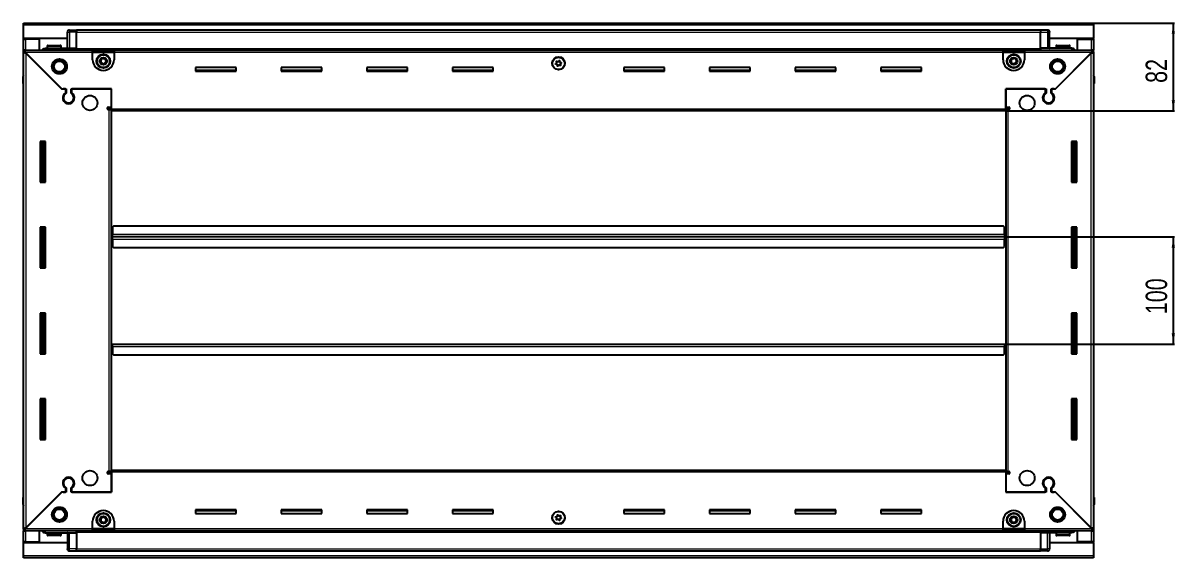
# Model space of a CAD drawing. Header units: millimetres. Extents: x 1415 to 5361, y -665 to 1603.
# Drawn here: x 4286 to 5361, y 927 to 1426 of the extents above; entities that cross this region are included whole.
import ezdxf

# ---------------------------------------------------------------- set-up
doc = ezdxf.new("R2010")
doc.units = ezdxf.units.MM
doc.layers.add('FORMAT', color=7, linetype='Continuous')
doc.styles.add('SLDTEXTSTYLE0', font='TXT', dxfattribs={"width": 0.75})
doc.dimstyles.new('SLDDIMSTYLE0', dxfattribs={"dimtxt": 20, "dimasz": 10, "dimexe": 0, "dimexo": 0.0625, "dimgap": 5, "dimtad": 2, "dimdec": 1, "dimrnd": 1e-09, "dimzin": 12, "dimdsep": 46, "dimtxsty": 'SLDTEXTSTYLE0', "dimsah": 1, "dimcen": 0.09, "dimadec": 0, "dimazin": 3, "dimtfac": 1, "dimtofl": 0, "dimtmove": 0, "dimatfit": 3, "dimfxl": 0, "dimfrac": 2, "dimtolj": 1, "dimtzin": 12, "dimarcsym": 0})

# ---------------------------------------------------------------- blocks, each defined once
blk = doc.blocks.new('_D_6')
at = {"layer": 'FORMAT'}
for p, q in [((5285.2, 1425.8), (5360.7, 1425.8)), ((5359.7, 1425.8), (5359.7, 1343.8)), ((5203.2, 1343.8), (5360.7, 1343.8))]:
    blk.add_line(p, q, dxfattribs=at)
for points in [[(5359.7, 1425.8), (5358.2, 1415.8), (5361.2, 1415.8)], [(5359.7, 1343.8), (5361.2, 1353.8), (5358.2, 1353.8)]]:
    blk.add_solid(points, dxfattribs=at)
at = {"layer": 'FORMAT', "insert": (5333.9, 1370), "char_height": 20, "attachment_point": 1, "rotation": 90, "style": 'SLDTEXTSTYLE0'}
blk.add_mtext('82', dxfattribs=at)
blk = doc.blocks.new('_D_7')
at = {"layer": 'FORMAT'}
for p, q in [((5202.2, 1226.3), (5360.7, 1226.3)), ((5359.7, 1226.3), (5359.7, 1126.3)), ((5202.2, 1126.3), (5360.7, 1126.3))]:
    blk.add_line(p, q, dxfattribs=at)
for points in [[(5359.7, 1226.3), (5358.2, 1216.3), (5361.2, 1216.3)], [(5359.7, 1126.3), (5361.2, 1136.3), (5358.2, 1136.3)]]:
    blk.add_solid(points, dxfattribs=at)
at = {"layer": 'FORMAT', "insert": (5333.9, 1154.2), "char_height": 20, "attachment_point": 1, "rotation": 90, "style": 'SLDTEXTSTYLE0'}
blk.add_mtext('100', dxfattribs=at)

msp = doc.modelspace()

# ---------------------------------------------------------------- linework, layer by layer
at = {"color": 7, "linetype": 'Continuous', "lineweight": 25}
for p, q in [((4286.2, 1423.72), (4286.2, 1425.82)), ((4286.2, 1425.82), (5285.2, 1425.82)), ((4286.2, 1411.32), (4286.2, 1423.72)), ((5285.2, 1425.82), (5285.2, 1423.72)), ((5285.2, 1423.72), (5285.2, 1411.32)), ((4327.2, 1411.32), (4286.2, 1411.32)), ((4286.2, 1410.82), (4286.2, 1411.32)), ((4286.2, 1410.82), (4288.3, 1410.82)), ((4286.2, 1400.57), (4286.2, 1410.82)), ((4287.7, 1410.82), (4287.7, 1411.32)), ((4301.2, 1410.82), (4288.3, 1410.82)), ((4301.2, 1400.57), (4301.2, 1410.82)), ((4327.2, 1402.32), (4327.2, 1417.32)), ((4327.88, 1418.82), (4327.87, 1418.82)), ((4329.2, 1419.32), (4335.7, 1419.32)), ((4329.2, 1419.32), (4335.7, 1419.32)), ((4335.7, 1419.32), (4335.7, 1419.32)), ((4335.7, 1419.32), (4335.7, 1419.32)), ((4335.7, 1419.32), (4335.7, 1417.32)), ((5235.7, 1419.17), (4335.7, 1419.17)), ((4335.7, 1402.32), (4335.7, 1417.32)), ((5235.7, 1419.32), (5235.7, 1419.32)), ((5242.2, 1419.32), (5235.7, 1419.32)), ((5242.2, 1419.32), (5235.7, 1419.32)), ((5235.7, 1419.32), (5235.7, 1417.32)), ((5235.7, 1402.32), (5235.7, 1417.32)), ((5244.2, 1417.32), (5244.2, 1417.32)), ((5244.2, 1402.32), (5244.2, 1417.32)), ((5285.2, 1411.32), (5244.2, 1411.32)), ((5270.2, 1410.82), (5283.1, 1410.82)), ((5270.2, 1400.57), (5270.2, 1410.82)), ((5283.1, 1410.82), (5285.2, 1410.82)), ((5283.7, 1410.82), (5283.7, 1411.32)), ((5285.2, 1410.82), (5285.2, 1411.32)), ((5285.2, 1410.82), (5285.2, 1400.57)), ((4286.2, 1399.07), (4286.2, 1400.57)), ((4286.2, 1400.57), (4287.2, 1400.57)), ((4286.2, 1398.57), (4286.2, 1399.07)), ((4286.2, 1399.07), (4287.2, 1399.07)), ((4286.2, 954.07), (4286.2, 1398.57)), ((4287.7, 1398.57), (4286.2, 1398.57)), ((4287.2, 1399.07), (4287.2, 1400.57)), ((4287.2, 1400.57), (4350.7, 1400.57)), ((4287.8, 1398.47), (4321.7, 1364.57)), ((4306.7, 1402.32), (4335.7, 1402.32)), ((4308.2, 1404.22), (4308.2, 1402.32)), ((4309, 1405.02), (4320.4, 1405.02)), ((4321.2, 1402.32), (4321.2, 1404.22)), ((4335.62, 1400.57), (4335.7, 1402.29)), ((4335.7, 1402.32), (4335.7, 1401.82)), ((4335.7, 1401.17), (5235.7, 1401.17)), ((4350.7, 1398.47), (4350.7, 1400.57)), ((4350.7, 1400.57), (4370.7, 1400.57)), ((4350.7, 1399.07), (4370.7, 1399.07)), ((4350.7, 1391.57), (4350.7, 1398.47)), ((4370.7, 1400.57), (5200.7, 1400.57)), ((4370.7, 1400.57), (4370.7, 1398.47)), ((4370.7, 1398.47), (4370.7, 1391.57)), ((5200.7, 1398.47), (5200.7, 1400.57)), ((5200.7, 1400.57), (5220.7, 1400.57)), ((5200.7, 1399.07), (5220.7, 1399.07)), ((5200.7, 1391.57), (5200.7, 1398.47)), ((5220.7, 1400.57), (5220.7, 1398.47)), ((5220.7, 1400.57), (5284.2, 1400.57)), ((5220.7, 1398.47), (5220.7, 1391.57)), ((5264.7, 1402.32), (5235.7, 1402.32)), ((5235.7, 1402.32), (5235.7, 1401.82)), ((5235.7, 1402.29), (5235.77, 1400.57)), ((5249.7, 1364.57), (5283.6, 1398.47)), ((5250.2, 1404.22), (5250.2, 1402.32)), ((5251, 1405.02), (5262.4, 1405.02)), ((5263.2, 1402.32), (5263.2, 1404.22)), ((5283.7, 1398.57), (5285.2, 1398.57)), ((5284.2, 1399.07), (5284.2, 1400.57)), ((5284.2, 1400.57), (5285.2, 1400.57)), ((5284.2, 1399.07), (5285.2, 1399.07)), ((5285.2, 1399.07), (5285.2, 1400.57)), ((5285.2, 1399.07), (5285.2, 1398.57)), ((5285.2, 1398.57), (5285.2, 954.07)), ((4322.4, 1363.87), (4288.3, 1397.97)), ((5283.1, 1397.97), (5249, 1363.87)), ((4484.7, 1384.32), (4446.7, 1384.32)), ((4446.7, 1384.32), (4446.7, 1380.82)), ((4484.7, 1381.57), (4446.7, 1381.57)), ((4446.7, 1380.82), (4484.7, 1380.82)), ((4484.7, 1380.82), (4484.7, 1384.32)), ((4564.7, 1384.32), (4526.7, 1384.32)), ((4526.7, 1384.32), (4526.7, 1380.82)), ((4564.7, 1381.57), (4526.7, 1381.57)), ((4526.7, 1380.82), (4564.7, 1380.82)), ((4564.7, 1380.82), (4564.7, 1384.32)), ((4644.7, 1384.32), (4606.7, 1384.32)), ((4606.7, 1384.32), (4606.7, 1380.82)), ((4644.7, 1381.57), (4606.7, 1381.57)), ((4606.7, 1380.82), (4644.7, 1380.82)), ((4644.7, 1380.82), (4644.7, 1384.32)), ((4724.7, 1384.32), (4686.7, 1384.32)), ((4686.7, 1384.32), (4686.7, 1380.82)), ((4724.7, 1381.57), (4686.7, 1381.57)), ((4686.7, 1380.82), (4724.7, 1380.82)), ((4724.7, 1380.82), (4724.7, 1384.32)), ((4884.7, 1384.32), (4846.7, 1384.32)), ((4846.7, 1384.32), (4846.7, 1380.82)), ((4884.7, 1381.57), (4846.7, 1381.57)), ((4846.7, 1380.82), (4884.7, 1380.82)), ((4884.7, 1380.82), (4884.7, 1384.32)), ((4964.7, 1384.32), (4926.7, 1384.32)), ((4926.7, 1384.32), (4926.7, 1380.82)), ((4964.7, 1381.57), (4926.7, 1381.57)), ((4926.7, 1380.82), (4964.7, 1380.82)), ((4964.7, 1380.82), (4964.7, 1384.32)), ((5044.7, 1384.32), (5006.7, 1384.32)), ((5006.7, 1384.32), (5006.7, 1380.82)), ((5044.7, 1381.57), (5006.7, 1381.57)), ((5006.7, 1380.82), (5044.7, 1380.82)), ((5044.7, 1380.82), (5044.7, 1384.32)), ((5124.7, 1384.32), (5086.7, 1384.32)), ((5086.7, 1384.32), (5086.7, 1380.82)), ((5124.7, 1381.57), (5086.7, 1381.57)), ((5086.7, 1380.82), (5124.7, 1380.82)), ((5124.7, 1380.82), (5124.7, 1384.32)), ((5285.2, 1377.15), (5285.2, 1377.15)), ((4285.7, 1375.82), (4285.7, 1369.32)), ((4285.7, 1369.32), (4285.7, 1375.82)), ((4285.7, 1369.32), (4285.7, 1369.32)), ((4286.2, 1369.32), (4285.7, 1369.32)), ((4285.85, 1369.32), (4285.85, 983.32)), ((5285.2, 1369.32), (5285.7, 1369.32)), ((5285.55, 983.32), (5285.55, 1369.32)), ((5285.7, 1375.82), (5285.7, 1369.32)), ((5285.7, 1369.32), (5285.7, 1375.82)), ((5285.7, 1369.32), (5285.7, 1369.32)), ((5285.7, 1369.32), (5285.7, 1369.32)), ((4321.7, 1364.57), (4325.9, 1364.57)), ((4323.1, 1364.57), (4322.4, 1363.87)), ((4325.2, 1364.57), (4323.1, 1364.57)), ((4325.2, 1364.57), (4325.2, 1360.68)), ((4325.9, 1364.57), (4325.9, 1360.29)), ((4330.5, 1364.57), (4368.2, 1364.57)), ((4330.5, 1360.29), (4330.5, 1364.57)), ((4331.2, 1360.68), (4331.2, 1364.57)), ((4368.2, 1364.57), (4331.2, 1364.57)), ((4368.2, 1347.32), (4368.2, 1364.57)), ((4368.2, 1345.92), (4368.2, 1364.57)), ((5203.2, 1364.57), (5203.2, 1347.32)), ((5240.2, 1364.57), (5203.2, 1364.57)), ((5203.2, 1364.57), (5240.9, 1364.57)), ((5203.2, 1345.92), (5203.2, 1364.57)), ((5240.2, 1364.57), (5240.2, 1360.68)), ((5240.9, 1364.57), (5240.9, 1360.29)), ((5245.5, 1364.57), (5249.7, 1364.57)), ((5245.5, 1360.29), (5245.5, 1364.57)), ((5248.3, 1364.57), (5246.2, 1364.57)), ((5246.2, 1360.68), (5246.2, 1364.57)), ((5249, 1363.87), (5248.3, 1364.57)), ((4326.2, 1351.71), (4326.2, 1350.95)), ((4365.35, 1347.32), (4368.2, 1347.32)), ((4366.1, 1345.32), (4365.35, 1345.32)), ((4366.1, 1345.32), (4368.2, 1345.32)), ((4368.2, 1346.32), (4366.2, 1346.32)), ((4366.2, 1346.32), (4366.2, 1345.32)), ((4368.2, 1343.82), (4368.2, 1345.92)), ((5203.2, 1347.32), (5206.05, 1347.32)), ((5205.2, 1346.32), (5203.2, 1346.32)), ((5203.2, 1345.92), (5203.2, 1343.82)), ((5203.2, 1345.32), (5205.3, 1345.32)), ((5205.2, 1345.32), (5205.2, 1346.32)), ((5206.05, 1345.32), (5205.3, 1345.32)), ((5245.2, 1351.71), (5245.2, 1350.95)), ((4368.2, 1008.82), (4368.2, 1343.82)), ((5203.2, 1343.82), (4368.2, 1343.82)), ((5203.2, 1343.82), (5203.2, 1008.82)), ((4306.7, 1315.32), (4301.7, 1315.32)), ((4301.7, 1315.32), (4301.7, 1277.32)), ((4303.85, 1277.32), (4303.85, 1315.32)), ((4305.64, 1277.32), (4305.64, 1315.32)), ((4305.68, 1277.32), (4305.68, 1315.32)), ((4306.7, 1277.32), (4306.7, 1315.32)), ((5264.7, 1315.32), (5264.7, 1277.32)), ((5269.7, 1315.32), (5264.7, 1315.32)), ((5265.72, 1315.32), (5265.72, 1277.32)), ((5265.76, 1315.32), (5265.76, 1277.32)), ((5267.55, 1315.32), (5267.55, 1277.32)), ((5269.7, 1277.32), (5269.7, 1315.32)), ((4301.7, 1277.32), (4306.7, 1277.32)), ((5264.7, 1277.32), (5269.7, 1277.32)), ((4306.7, 1235.32), (4301.7, 1235.32)), ((4301.7, 1235.32), (4301.7, 1197.32)), ((4303.85, 1197.32), (4303.85, 1235.32)), ((4305.64, 1197.32), (4305.64, 1235.32)), ((4305.68, 1197.32), (4305.68, 1235.32)), ((4306.7, 1197.32), (4306.7, 1235.32)), ((4368.95, 1226.32), (4368.2, 1226.32)), ((4369.2, 1229.17), (4368.95, 1229.17)), ((4368.95, 1229.17), (4368.95, 1226.32)), ((4368.95, 1226.32), (4368.95, 1223.47)), ((4370.2, 1236.32), (4369.2, 1235.32)), ((4369.2, 1235.32), (4369.2, 1228.42)), ((4369.2, 1226.32), (4369.2, 1228.42)), ((4369.2, 1224.22), (4369.2, 1226.32)), ((5202.2, 1226.32), (4369.2, 1226.32)), ((5201.2, 1236.32), (4370.2, 1236.32)), ((5202.2, 1235.32), (5201.2, 1236.32)), ((5202.2, 1228.42), (5202.2, 1235.32)), ((5202.45, 1229.17), (5202.2, 1229.17)), ((5202.2, 1228.42), (5202.2, 1226.32)), ((5202.2, 1226.32), (5202.2, 1224.22)), ((5202.45, 1226.32), (5202.45, 1229.17)), ((5202.45, 1223.47), (5202.45, 1226.32)), ((5203.2, 1226.32), (5202.45, 1226.32)), ((5264.7, 1235.32), (5264.7, 1197.32)), ((5269.7, 1235.32), (5264.7, 1235.32)), ((5265.72, 1235.32), (5265.72, 1197.32)), ((5265.76, 1235.32), (5265.76, 1197.32)), ((5267.55, 1235.32), (5267.55, 1197.32)), ((5269.7, 1197.32), (5269.7, 1235.32)), ((4368.95, 1223.47), (4369.2, 1223.47)), ((4369.2, 1224.22), (4369.2, 1217.32)), ((4369.2, 1217.32), (4370.2, 1216.32)), ((4370.2, 1216.32), (5201.2, 1216.32)), ((5201.2, 1216.32), (5202.2, 1217.32)), ((5202.2, 1217.32), (5202.2, 1224.22)), ((5202.2, 1223.47), (5202.45, 1223.47)), ((4301.7, 1197.32), (4306.7, 1197.32)), ((5264.7, 1197.32), (5269.7, 1197.32)), ((4306.7, 1155.32), (4301.7, 1155.32)), ((4301.7, 1155.32), (4301.7, 1117.32)), ((4303.85, 1117.32), (4303.85, 1155.32)), ((4305.64, 1117.32), (4305.64, 1155.32)), ((4305.68, 1117.32), (4305.68, 1155.32)), ((4306.7, 1117.32), (4306.7, 1155.32)), ((5264.7, 1155.32), (5264.7, 1117.32)), ((5269.7, 1155.32), (5264.7, 1155.32)), ((5265.72, 1155.32), (5265.72, 1117.32)), ((5265.76, 1155.32), (5265.76, 1117.32)), ((5267.55, 1155.32), (5267.55, 1117.32)), ((5269.7, 1117.32), (5269.7, 1155.32)), ((4368.2, 1126.32), (4368.95, 1126.32)), ((4368.95, 1126.32), (4368.95, 1123.47)), ((4368.95, 1123.47), (4369.2, 1123.47)), ((4369.2, 1124.22), (4369.2, 1126.32)), ((4369.2, 1126.32), (5202.2, 1126.32)), ((4369.2, 1124.22), (4369.2, 1117.32)), ((5202.2, 1126.32), (5202.2, 1124.22)), ((5202.2, 1117.32), (5202.2, 1124.22)), ((5202.2, 1123.47), (5202.45, 1123.47)), ((5202.45, 1123.47), (5202.45, 1126.32)), ((5202.45, 1126.32), (5203.2, 1126.32)), ((4301.7, 1117.32), (4306.7, 1117.32)), ((4369.2, 1117.32), (4370.2, 1116.32)), ((4370.2, 1116.32), (5201.2, 1116.32)), ((5201.2, 1116.32), (5202.2, 1117.32)), ((5264.7, 1117.32), (5269.7, 1117.32)), ((4306.7, 1075.32), (4301.7, 1075.32)), ((4301.7, 1075.32), (4301.7, 1037.32)), ((4303.85, 1037.32), (4303.85, 1075.32)), ((4305.64, 1037.32), (4305.64, 1075.32)), ((4305.68, 1037.32), (4305.68, 1075.32)), ((4306.7, 1037.32), (4306.7, 1075.32)), ((5264.7, 1075.32), (5264.7, 1037.32)), ((5269.7, 1075.32), (5264.7, 1075.32)), ((5265.72, 1075.32), (5265.72, 1037.32)), ((5265.76, 1075.32), (5265.76, 1037.32)), ((5267.55, 1075.32), (5267.55, 1037.32)), ((5269.7, 1037.32), (5269.7, 1075.32)), ((4301.7, 1037.32), (4306.7, 1037.32)), ((5264.7, 1037.32), (5269.7, 1037.32)), ((4326.2, 1001.7), (4326.2, 1000.94)), ((4365.35, 1007.32), (4366.1, 1007.32)), ((4368.2, 1005.32), (4365.35, 1005.32)), ((4368.2, 1007.32), (4366.1, 1007.32)), ((4366.2, 1007.32), (4366.2, 1006.32)), ((4366.2, 1006.32), (4368.2, 1006.32)), ((4368.2, 1006.72), (4368.2, 1008.82)), ((4368.2, 1008.82), (5203.2, 1008.82)), ((4368.2, 1006.72), (4368.2, 988.07)), ((4368.2, 988.07), (4368.2, 1005.32)), ((5203.2, 1008.82), (5203.2, 1006.72)), ((5205.3, 1007.32), (5203.2, 1007.32)), ((5203.2, 1006.72), (5203.2, 988.07)), ((5203.2, 1006.32), (5205.2, 1006.32)), ((5203.2, 1005.32), (5203.2, 988.07)), ((5206.05, 1005.32), (5203.2, 1005.32)), ((5205.2, 1006.32), (5205.2, 1007.32)), ((5205.3, 1007.32), (5206.05, 1007.32)), ((5245.2, 1001.7), (5245.2, 1000.94)), ((4325.2, 991.96), (4325.2, 988.07)), ((4325.9, 992.36), (4325.9, 988.07)), ((4330.5, 988.07), (4330.5, 992.36)), ((4331.2, 988.07), (4331.2, 991.96)), ((5240.2, 991.96), (5240.2, 988.07)), ((5240.9, 992.36), (5240.9, 988.07)), ((5245.5, 988.07), (5245.5, 992.36)), ((5246.2, 988.07), (5246.2, 991.96)), ((4285.7, 976.82), (4285.7, 983.32)), ((4285.7, 983.32), (4285.7, 983.32)), ((4285.7, 983.32), (4285.7, 983.32)), ((4285.7, 983.32), (4285.7, 976.82)), ((4286.2, 983.32), (4285.7, 983.32)), ((4321.7, 988.07), (4287.8, 954.17)), ((4288.3, 954.67), (4322.4, 988.77)), ((4325.9, 988.07), (4321.7, 988.07)), ((4322.4, 988.77), (4323.1, 988.07)), ((4323.1, 988.07), (4325.2, 988.07)), ((4368.2, 988.07), (4330.5, 988.07)), ((4331.2, 988.07), (4368.2, 988.07)), ((5203.2, 988.07), (5240.2, 988.07)), ((5240.9, 988.07), (5203.2, 988.07)), ((5249.7, 988.07), (5245.5, 988.07)), ((5246.2, 988.07), (5248.3, 988.07)), ((5248.3, 988.07), (5249, 988.77)), ((5249, 988.77), (5283.1, 954.67)), ((5283.6, 954.17), (5249.7, 988.07)), ((5285.2, 983.32), (5285.7, 983.32)), ((5285.7, 983.32), (5285.7, 983.32)), ((5285.7, 976.82), (5285.7, 983.32)), ((5285.7, 983.32), (5285.7, 976.82)), ((4286.2, 975.5), (4286.2, 975.5)), ((4484.7, 971.82), (4446.7, 971.82)), ((4446.7, 971.82), (4446.7, 968.32)), ((4446.7, 971.07), (4484.7, 971.07)), ((4446.7, 968.32), (4484.7, 968.32)), ((4484.7, 968.32), (4484.7, 971.82)), ((4564.7, 971.82), (4526.7, 971.82)), ((4526.7, 971.82), (4526.7, 968.32)), ((4526.7, 971.07), (4564.7, 971.07)), ((4526.7, 968.32), (4564.7, 968.32)), ((4564.7, 968.32), (4564.7, 971.82)), ((4644.7, 971.82), (4606.7, 971.82)), ((4606.7, 971.82), (4606.7, 968.32)), ((4606.7, 971.07), (4644.7, 971.07)), ((4606.7, 968.32), (4644.7, 968.32)), ((4644.7, 968.32), (4644.7, 971.82)), ((4724.7, 971.82), (4686.7, 971.82)), ((4686.7, 971.82), (4686.7, 968.32)), ((4686.7, 971.07), (4724.7, 971.07)), ((4686.7, 968.32), (4724.7, 968.32)), ((4724.7, 968.32), (4724.7, 971.82)), ((4884.7, 971.82), (4846.7, 971.82)), ((4846.7, 971.82), (4846.7, 968.32)), ((4846.7, 971.07), (4884.7, 971.07)), ((4846.7, 968.32), (4884.7, 968.32)), ((4884.7, 968.32), (4884.7, 971.82)), ((4964.7, 971.82), (4926.7, 971.82)), ((4926.7, 971.82), (4926.7, 968.32)), ((4926.7, 971.07), (4964.7, 971.07)), ((4926.7, 968.32), (4964.7, 968.32)), ((4964.7, 968.32), (4964.7, 971.82)), ((5044.7, 971.82), (5006.7, 971.82)), ((5006.7, 971.82), (5006.7, 968.32)), ((5006.7, 971.07), (5044.7, 971.07)), ((5006.7, 968.32), (5044.7, 968.32)), ((5044.7, 968.32), (5044.7, 971.82)), ((5124.7, 971.82), (5086.7, 971.82)), ((5086.7, 971.82), (5086.7, 968.32)), ((5086.7, 971.07), (5124.7, 971.07)), ((5086.7, 968.32), (5124.7, 968.32)), ((5124.7, 968.32), (5124.7, 971.82)), ((4350.7, 954.17), (4350.7, 961.07)), ((4370.7, 961.07), (4370.7, 954.17)), ((5200.7, 954.17), (5200.7, 961.07)), ((5220.7, 961.07), (5220.7, 954.17)), ((4286.2, 953.57), (4286.2, 954.07)), ((4287.7, 954.07), (4286.2, 954.07)), ((4286.2, 953.57), (4286.2, 952.07)), ((4287.2, 953.57), (4286.2, 953.57)), ((4286.2, 941.82), (4286.2, 952.07)), ((4287.2, 952.07), (4286.2, 952.07)), ((4287.2, 953.57), (4287.2, 952.07)), ((4350.7, 952.07), (4287.2, 952.07)), ((4301.2, 941.82), (4301.2, 952.07)), ((4306.7, 950.32), (4335.7, 950.32)), ((4308.2, 950.32), (4308.2, 948.42)), ((4312.77, 947.62), (4309, 947.62)), ((4320.4, 947.62), (4312.77, 947.62)), ((4321.2, 948.42), (4321.2, 950.32)), ((4327.2, 950.32), (4327.2, 935.32)), ((4335.7, 950.36), (4335.62, 952.07)), ((5235.7, 951.47), (4335.7, 951.47)), ((4335.7, 950.32), (4335.7, 950.82)), ((4335.7, 950.32), (4335.7, 935.32)), ((4350.7, 952.07), (4350.7, 954.17)), ((4370.7, 953.57), (4350.7, 953.57)), ((4370.7, 952.07), (4350.7, 952.07)), ((4370.7, 954.17), (4370.7, 952.07)), ((5200.7, 952.07), (4370.7, 952.07)), ((5200.7, 952.07), (5200.7, 954.17)), ((5220.7, 953.57), (5200.7, 953.57)), ((5220.7, 952.07), (5200.7, 952.07)), ((5220.7, 954.17), (5220.7, 952.07)), ((5284.2, 952.07), (5220.7, 952.07)), ((5235.77, 952.07), (5235.7, 950.36)), ((5235.7, 950.32), (5235.7, 950.82)), ((5264.7, 950.32), (5235.7, 950.32)), ((5235.7, 950.32), (5235.7, 935.32)), ((5244.2, 950.32), (5244.2, 935.32)), ((5250.2, 950.32), (5250.2, 948.42)), ((5257.99, 947.62), (5251, 947.62)), ((5262.4, 947.62), (5257.99, 947.62)), ((5263.2, 948.42), (5263.2, 950.32)), ((5270.2, 941.82), (5270.2, 952.07)), ((5283.7, 954.07), (5285.2, 954.07)), ((5284.2, 953.57), (5284.2, 952.07)), ((5285.2, 953.57), (5284.2, 953.57)), ((5285.2, 952.07), (5284.2, 952.07)), ((5285.2, 954.07), (5285.2, 953.57)), ((5285.2, 953.57), (5285.2, 952.07)), ((5285.2, 952.07), (5285.2, 941.82)), ((4288.3, 941.82), (4286.2, 941.82)), ((4286.2, 941.32), (4286.2, 941.82)), ((4286.2, 928.92), (4286.2, 941.32)), ((4286.2, 941.32), (4327.2, 941.32)), ((4287.7, 941.32), (4287.7, 941.82)), ((4288.3, 941.82), (4301.2, 941.82)), ((5244.2, 941.32), (5285.2, 941.32)), ((5283.1, 941.82), (5270.2, 941.82)), ((5285.2, 941.82), (5283.1, 941.82)), ((5283.7, 941.32), (5283.7, 941.82)), ((5285.2, 941.32), (5285.2, 941.82)), ((5285.2, 941.32), (5285.2, 928.92)), ((4286.2, 926.82), (4286.2, 928.92)), ((5285.2, 926.82), (4286.2, 926.82)), ((4327.2, 935.32), (4327.2, 935.32)), ((4329.2, 933.32), (4335.7, 933.32)), ((4329.2, 933.32), (4335.7, 933.32)), ((4335.7, 933.32), (4335.7, 935.32)), ((4335.7, 933.47), (5235.7, 933.47)), ((4335.7, 933.32), (4335.7, 933.32)), ((5235.7, 933.32), (5235.7, 935.32)), ((5242.2, 933.32), (5235.7, 933.32)), ((5235.7, 933.32), (5235.7, 933.32)), ((5235.7, 933.32), (5235.7, 933.32)), ((5242.2, 933.32), (5235.7, 933.32)), ((5243.52, 933.82), (5243.52, 933.82)), ((5285.2, 928.92), (5285.2, 926.82))]:
    msp.add_line(p, q, dxfattribs=at)
at = {"color": 8, "linetype": 'Continuous', "lineweight": 18}
for p, q in [((5285.2, 1423.72), (4286.2, 1423.72)), ((4288.3, 1410.82), (4288.3, 1411.32)), ((4288.3, 1400.57), (4288.3, 1410.82)), ((4327.2, 1417.32), (4329.2, 1417.32)), ((4329.2, 1419.32), (4329.2, 1417.32)), ((4329.2, 1417.32), (4329.2, 1402.32)), ((4335.7, 1417.32), (4329.2, 1417.32)), ((5235.7, 1417.17), (4335.7, 1417.17)), ((5235.7, 1417.32), (5242.2, 1417.32)), ((5242.2, 1419.32), (5242.2, 1417.32)), ((5244.2, 1417.32), (5242.2, 1417.32)), ((5242.2, 1417.32), (5242.2, 1402.32)), ((5283.1, 1411.32), (5283.1, 1410.82)), ((5283.1, 1410.82), (5283.1, 1400.57)), ((4350.7, 1398.47), (4287.8, 1398.47)), ((4308.2, 1404.22), (4321.2, 1404.22)), ((5235.7, 1401.82), (4335.7, 1401.82)), ((5235.7, 1400.59), (4335.7, 1400.59)), ((4350.7, 1398.47), (4370.7, 1398.47)), ((5200.7, 1398.47), (4370.7, 1398.47)), ((5200.7, 1398.47), (5220.7, 1398.47)), ((5283.6, 1398.47), (5220.7, 1398.47)), ((5250.2, 1404.22), (5263.2, 1404.22)), ((4288.3, 1397.97), (4288.3, 954.67)), ((5283.1, 954.67), (5283.1, 1397.97)), ((4286.2, 1375.82), (4285.7, 1375.82)), ((5285.2, 1375.82), (5285.7, 1375.82)), ((4366.1, 1007.32), (4366.1, 1345.32)), ((4368.2, 1345.92), (5203.2, 1345.92)), ((5205.3, 1345.32), (5205.3, 1007.32)), ((4303.2, 1315.32), (4303.2, 1277.32)), ((4304.43, 1315.32), (4304.43, 1277.32)), ((5266.96, 1277.32), (5266.96, 1315.32)), ((5268.2, 1277.32), (5268.2, 1315.32)), ((4303.2, 1235.32), (4303.2, 1197.32)), ((4304.43, 1235.32), (4304.43, 1197.32)), ((5202.2, 1228.42), (4369.2, 1228.42)), ((5266.96, 1197.32), (5266.96, 1235.32)), ((5268.2, 1197.32), (5268.2, 1235.32)), ((4369.2, 1224.22), (5202.2, 1224.22)), ((4303.2, 1155.32), (4303.2, 1117.32)), ((4304.43, 1155.32), (4304.43, 1117.32)), ((5266.96, 1117.32), (5266.96, 1155.32)), ((5268.2, 1117.32), (5268.2, 1155.32)), ((4369.2, 1124.22), (5202.2, 1124.22)), ((4303.2, 1075.32), (4303.2, 1037.32)), ((4304.43, 1075.32), (4304.43, 1037.32)), ((5266.96, 1037.32), (5266.96, 1075.32)), ((5268.2, 1037.32), (5268.2, 1075.32)), ((5203.2, 1006.72), (4368.2, 1006.72)), ((4286.2, 976.82), (4285.7, 976.82)), ((5285.2, 976.82), (5285.7, 976.82)), ((4287.8, 954.17), (4350.7, 954.17)), ((4288.3, 941.82), (4288.3, 952.07)), ((4312.5, 948.42), (4308.2, 948.42)), ((4321.2, 948.42), (4312.5, 948.42)), ((4329.2, 935.32), (4329.2, 950.32)), ((4335.7, 952.06), (5235.7, 952.06)), ((4335.7, 950.82), (5235.7, 950.82)), ((4370.7, 954.17), (4350.7, 954.17)), ((4370.7, 954.17), (5200.7, 954.17)), ((5220.7, 954.17), (5200.7, 954.17)), ((5220.7, 954.17), (5283.6, 954.17)), ((5242.2, 935.32), (5242.2, 950.32)), ((5258.17, 948.42), (5250.2, 948.42)), ((5263.2, 948.42), (5258.17, 948.42)), ((5283.1, 952.07), (5283.1, 941.82)), ((4288.3, 941.32), (4288.3, 941.82)), ((5283.1, 941.82), (5283.1, 941.32)), ((5285.2, 928.92), (4286.2, 928.92)), ((4327.2, 935.32), (4329.2, 935.32)), ((4329.2, 933.32), (4329.2, 935.32)), ((4335.7, 935.32), (4329.2, 935.32)), ((4335.7, 935.47), (5235.7, 935.47)), ((5235.7, 935.32), (5242.2, 935.32)), ((5244.2, 935.32), (5242.2, 935.32)), ((5242.2, 933.32), (5242.2, 935.32))]:
    msp.add_line(p, q, dxfattribs=at)
at = {"color": 7, "linetype": 'Continuous', "lineweight": 25, "flags": 128}
for points in [[(5244.05, 1418.08), (5244.16, 1417.71), (5244.2, 1417.32)], [(4327.34, 934.57), (4327.24, 934.93), (4327.2, 935.32)]]:
    msp.add_lwpolyline(points, dxfattribs=at)
at = {"color": 7, "linetype": 'Continuous', "lineweight": 25}
for centre, radius in [((4319.7, 1385.32), 7), ((4319.7, 1385.32), 6.02), ((4319.7, 1385.32), 5.1), ((4360.7, 1390.32), 6.5), ((4360.7, 1390.32), 3.46), ((4785.7, 1388.32), 6), ((4785.7, 1388.17), 5.78), ((4785.7, 1388.17), 1.85), ((5210.7, 1390.32), 6.5), ((5210.7, 1390.32), 3.46), ((5251.7, 1385.32), 7), ((5251.7, 1385.32), 6.02), ((5251.7, 1385.32), 5.1), ((4348.2, 1351.32), 7), ((5223.2, 1351.32), 7), ((4348.2, 1001.32), 7), ((5223.2, 1001.32), 7), ((4319.7, 967.32), 7), ((4319.7, 967.32), 6.02), ((4319.7, 967.32), 5.1), ((4360.7, 962.32), 6.5), ((4785.7, 964.32), 6), ((4785.7, 964.47), 5.79), ((5210.7, 962.32), 6.5), ((5251.7, 967.32), 7), ((5251.7, 967.32), 6.02), ((5251.7, 967.32), 5.1), ((4360.7, 962.32), 3.46), ((4785.7, 964.47), 1.85), ((5210.7, 962.32), 3.46)]:
    msp.add_circle(centre, radius, dxfattribs=at)
at = {"color": 8, "linetype": 'Continuous', "lineweight": 18}
for centre in [(4360.7, 1390.32), (5210.7, 1390.32), (4360.7, 962.32), (5210.7, 962.32)]:
    msp.add_circle(centre, 5.7, dxfattribs=at)
at = {"color": 7, "linetype": 'Continuous', "lineweight": 25}
for centre, radius, start, end in [((4329.2, 1417.32), 2, 90, 180), ((4329.2, 1417.32), 2, 123.94202, 131.40962), ((4329.2, 1417.32), 2, 90, 108.58003), ((5242.2, 1417.32), 2, 0, 90), ((4309, 1404.22), 0.8, 90, 180), ((4320.4, 1404.22), 0.8, 0, 90), ((4327, 1402.52), 0.2, 270, 0), ((5244.4, 1402.52), 0.2, 180, 270), ((5251, 1404.22), 0.8, 90, 180), ((5262.4, 1404.22), 0.8, 0, 90), ((4360.7, 1391.57), 10, 180, 270), ((4360.7, 1390.32), 2.5, 134.01559, 194.01559), ((4360.7, 1390.32), 2.5, 194.01559, 254.01559), ((4360.7, 1390.32), 2.5, 74.01559, 134.01559), ((4360.7, 1390.32), 2.5, 254.01559, 314.01559), ((4360.7, 1391.57), 10, 270, 0), ((4360.7, 1390.32), 2.5, 14.01559, 74.01559), ((4360.7, 1390.32), 2.5, 314.01559, 14.01559), ((5210.7, 1391.57), 10, 180, 270), ((5210.7, 1390.32), 2.5, 160.11158, 220.11158), ((5210.7, 1390.32), 2.5, 100.11158, 160.11158), ((5210.7, 1390.32), 2.5, 220.11158, 280.11158), ((5210.7, 1390.32), 2.5, 40.11158, 100.11158), ((5210.7, 1391.57), 10, 270, 0), ((5210.7, 1390.32), 2.5, 280.11158, 340.11158), ((5210.7, 1390.32), 2.5, 340.11158, 40.11158), ((4287.7, 1375.82), 2, 138.59038, 180), ((5283.7, 1375.82), 2, 0, 41.39416), ((4328.2, 1356.07), 5.5, 123.05573, 56.94427), ((4328.2, 1356.07), 4.8, 118.63099, 61.36901), ((5243.2, 1356.07), 5.5, 123.05573, 56.94427), ((5243.2, 1356.07), 4.8, 118.63099, 61.36901), ((4365.35, 1346.32), 1, 90, 270), ((5206.05, 1346.32), 1, 270, 90), ((4328.2, 996.57), 5.5, 303.05573, 236.94427), ((4328.2, 996.57), 4.8, 298.63099, 241.36901), ((4365.35, 1006.32), 1, 90, 270), ((5206.05, 1006.32), 1, 270, 90), ((5243.2, 996.57), 5.5, 303.05573, 236.94427), ((5243.2, 996.57), 4.8, 298.63099, 241.36901), ((4287.7, 976.82), 2, 180, 198.58003), ((4287.7, 976.82), 2, 180, 221.39416), ((4287.7, 976.82), 2, 213.94202, 221.40962), ((4360.7, 961.07), 10, 90, 180), ((4360.7, 961.07), 10, 0, 90), ((5210.7, 961.07), 10, 90, 180), ((5210.7, 961.07), 10, 0, 90), ((5283.7, 976.82), 2, 318.59038, 0), ((4360.7, 962.32), 2.5, 127.47401, 187.47401), ((4360.7, 962.32), 2.5, 187.47401, 247.47401), ((4360.7, 962.32), 2.5, 67.47401, 127.47401), ((4360.7, 962.32), 2.5, 247.47401, 307.47401), ((4360.7, 962.32), 2.5, 7.47401, 67.47401), ((4360.7, 962.32), 2.5, 307.47401, 7.47401), ((5210.7, 962.32), 2.5, 147.04236, 207.04236), ((5210.7, 962.32), 2.5, 207.04236, 267.04236), ((5210.7, 962.32), 2.5, 87.04236, 147.04236), ((5210.7, 962.32), 2.5, 267.04236, 327.04236), ((5210.7, 962.32), 2.5, 27.04236, 87.04236), ((5210.7, 962.32), 2.5, 327.04236, 27.04236), ((4309, 948.42), 0.8, 180, 270), ((4320.4, 948.42), 0.8, 270, 0), ((4327, 950.12), 0.2, 0, 90), ((5244.4, 950.12), 0.2, 90, 180), ((5251, 948.42), 0.8, 180, 270), ((5262.4, 948.42), 0.8, 270, 0), ((4329.2, 935.32), 2, 180, 270), ((5242.2, 935.32), 2, 270, 0), ((5242.2, 935.32), 2, 270, 288.58003), ((5242.2, 935.32), 2, 303.94202, 311.40962)]:
    msp.add_arc(centre, radius, start, end, dxfattribs=at)
for points, knots in [([(4286.2, 1398.57), (4286.22, 1398.53), (4286.28, 1398.44), (4286.67, 1398.3), (4287.23, 1398.17), (4287.81, 1398.06), (4288.17, 1398), (4288.3, 1397.97)], [0, 0, 0, 0, 0.2302553, 0.4485219, 0.6667858, 0.8850496, 1, 1, 1, 1]), ([(4287.8, 1398.47), (4287.75, 1398.73), (4287.66, 1399.22), (4287.53, 1399.86), (4287.4, 1400.33), (4287.29, 1400.55), (4287.22, 1400.57), (4287.2, 1400.57)], [0, 0, 0, 0, 0.23025534, 0.4485219, 0.6667858, 0.88504963, 1, 1, 1, 1]), ([(4303.48, 1400.57), (4303.6, 1400.77), (4303.99, 1401.42), (4305.14, 1402.13), (4306.18, 1402.26), (4306.7, 1402.32)], [0, 0, 0, 0, 0.1822499, 0.5911249, 1, 1, 1, 1]), ([(4335.7, 1402.32), (4335.7, 1402.29), (4335.7, 1402.21), (4335.7, 1401.59), (4335.7, 1401.01), (4335.7, 1400.62), (4335.7, 1400.59)], [0, 0, 0, 0, 0.3242788, 0.6485576, 0.9728365, 1, 1, 1, 1]), ([(5235.7, 1402.32), (5235.7, 1402.29), (5235.7, 1402.21), (5235.7, 1401.59), (5235.7, 1401.01), (5235.7, 1400.62), (5235.7, 1400.59)], [0, 0, 0, 0, 0.3242788, 0.6485576, 0.9728365, 1, 1, 1, 1]), ([(5267.91, 1400.57), (5267.79, 1400.77), (5267.41, 1401.42), (5266.25, 1402.13), (5265.22, 1402.26), (5264.7, 1402.32)], [0, 0, 0, 0, 0.1822499, 0.5911249, 1, 1, 1, 1]), ([(5283.1, 1397.97), (5283.35, 1398.02), (5283.84, 1398.11), (5284.49, 1398.24), (5284.95, 1398.37), (5285.17, 1398.48), (5285.19, 1398.55), (5285.2, 1398.57)], [0, 0, 0, 0, 0.23025534, 0.4485219, 0.6667858, 0.88504963, 1, 1, 1, 1]), ([(5284.2, 1400.57), (5284.15, 1400.55), (5284.06, 1400.49), (5283.93, 1400.1), (5283.8, 1399.54), (5283.69, 1398.96), (5283.62, 1398.6), (5283.6, 1398.47)], [0, 0, 0, 0, 0.2302553, 0.4485219, 0.6667858, 0.8850496, 1, 1, 1, 1]), ([(4357.92, 1391.12), (4358.29, 1391.48), (4358.99, 1392.15), (4359.68, 1392.81), (4360, 1393.12)], [0, 0, 0, 0, 0.5346859, 1, 1, 1, 1]), ([(4358.62, 1388.32), (4358.54, 1388.65), (4358.34, 1389.45), (4358.1, 1390.42), (4357.95, 1391), (4357.92, 1391.12)], [0, 0, 0, 0, 0.3629006, 0.8668753, 1, 1, 1, 1]), ([(4361.4, 1387.52), (4360.9, 1387.66), (4359.97, 1387.93), (4359.05, 1388.19), (4358.62, 1388.32)], [0, 0, 0, 0, 0.53468586, 1, 1, 1, 1]), ([(4360, 1393.12), (4360.49, 1392.98), (4361.42, 1392.72), (4362.34, 1392.45), (4362.77, 1392.33)], [0, 0, 0, 0, 0.5346859, 1, 1, 1, 1]), ([(4363.47, 1389.53), (4363.1, 1389.17), (4362.41, 1388.5), (4361.72, 1387.83), (4361.4, 1387.52)], [0, 0, 0, 0, 0.5346859, 1, 1, 1, 1]), ([(4362.77, 1392.33), (4362.8, 1392.21), (4362.95, 1391.63), (4363.19, 1390.66), (4363.39, 1389.86), (4363.47, 1389.53)], [0, 0, 0, 0, 0.1331247, 0.6370994, 1, 1, 1, 1]), ([(4783.81, 1390.24), (4783.81, 1390.23), (4783.79, 1390.21), (4783.78, 1390.15), (4783.79, 1390.01), (4783.89, 1389.64), (4784.03, 1389.11), (4783.86, 1388.5), (4783.5, 1388.13), (4783.2, 1387.88), (4783.02, 1387.72), (4782.97, 1387.64), (4782.96, 1387.6), (4782.96, 1387.57), (4782.98, 1387.54), (4783.03, 1387.49), (4783.28, 1387.39), (4783.75, 1387.29), (4784.38, 1386.98), (4784.64, 1386.31), (4784.7, 1385.84), (4784.77, 1385.58), (4784.81, 1385.53), (4784.84, 1385.51), (4784.87, 1385.5), (4784.9, 1385.51), (4784.94, 1385.52), (4785.01, 1385.57), (4785.18, 1385.72), (4785.45, 1385.99), (4785.85, 1386.31), (4786.48, 1386.42), (4786.99, 1386.23), (4787.35, 1386.1), (4787.5, 1386.07), (4787.56, 1386.09), (4787.59, 1386.1), (4787.61, 1386.13), (4787.62, 1386.19), (4787.61, 1386.34), (4787.51, 1386.71), (4787.37, 1387.23), (4787.54, 1387.84), (4787.9, 1388.21), (4788.2, 1388.46), (4788.37, 1388.63), (4788.42, 1388.71), (4788.44, 1388.75), (4788.43, 1388.78), (4788.42, 1388.81), (4788.36, 1388.85), (4788.11, 1388.95), (4787.65, 1389.06), (4787.01, 1389.37), (4786.76, 1390.03), (4786.7, 1390.51), (4786.63, 1390.76), (4786.58, 1390.82), (4786.56, 1390.84), (4786.53, 1390.85), (4786.49, 1390.84), (4786.45, 1390.82), (4786.38, 1390.78), (4786.21, 1390.63), (4785.95, 1390.36), (4785.54, 1390.04), (4784.92, 1389.93), (4784.41, 1390.11), (4784.04, 1390.25), (4783.9, 1390.27), (4783.84, 1390.26), (4783.82, 1390.25), (4783.81, 1390.24)], [0, 0, 0, 0, 0.0020087, 0.00442, 0.0093647, 0.0255282, 0.0677053, 0.0957862, 0.1246456, 0.1503415, 0.1605194, 0.1633943, 0.1656965, 0.1672448, 0.1688741, 0.1707699, 0.1786058, 0.2119941, 0.2499945, 0.2879948, 0.3213831, 0.329219, 0.3311148, 0.3327441, 0.3342924, 0.3362166, 0.3385353, 0.3413178, 0.349662, 0.3753578, 0.4042173, 0.4322982, 0.4744753, 0.4906388, 0.4966691, 0.49844, 0.5, 0.5020087, 0.50442, 0.5093647, 0.5255282, 0.5677053, 0.5957862, 0.6246456, 0.6503415, 0.6605194, 0.6633943, 0.6656965, 0.6672448, 0.6688741, 0.6707699, 0.6786058, 0.7119941, 0.7499945, 0.7879948, 0.8213831, 0.829219, 0.8311148, 0.8327441, 0.8342924, 0.8362166, 0.8385353, 0.8413178, 0.849662, 0.8753578, 0.9042173, 0.9322982, 0.9744753, 0.9906388, 0.9966691, 0.99844, 1, 1, 1, 1]), ([(5207.86, 1389.82), (5207.9, 1389.93), (5208.1, 1390.5), (5208.44, 1391.43), (5208.72, 1392.21), (5208.84, 1392.53)], [0, 0, 0, 0, 0.1331247, 0.6370994, 1, 1, 1, 1]), ([(5209.72, 1387.61), (5209.38, 1388), (5208.76, 1388.74), (5208.14, 1389.48), (5207.86, 1389.82)], [0, 0, 0, 0, 0.5346859, 1, 1, 1, 1]), ([(5208.84, 1392.53), (5209.35, 1392.62), (5210.3, 1392.79), (5211.24, 1392.96), (5211.68, 1393.04)], [0, 0, 0, 0, 0.5346859, 1, 1, 1, 1]), ([(5212.56, 1388.12), (5212.05, 1388.03), (5211.1, 1387.86), (5210.16, 1387.69), (5209.72, 1387.61)], [0, 0, 0, 0, 0.5346859, 1, 1, 1, 1]), ([(5211.68, 1393.04), (5212.01, 1392.64), (5212.63, 1391.91), (5213.25, 1391.17), (5213.54, 1390.83)], [0, 0, 0, 0, 0.5346859, 1, 1, 1, 1]), ([(5213.54, 1390.83), (5213.42, 1390.51), (5213.14, 1389.73), (5212.8, 1388.8), (5212.6, 1388.23), (5212.56, 1388.12)], [0, 0, 0, 0, 0.36290056, 0.86687533, 1, 1, 1, 1]), ([(4358.03, 963.43), (4358.13, 963.51), (4358.61, 963.87), (4359.4, 964.48), (4360.05, 964.98), (4360.32, 965.19)], [0, 0, 0, 0, 0.1331247, 0.6370994, 1, 1, 1, 1]), ([(4358.41, 960.57), (4358.34, 961.08), (4358.21, 962.03), (4358.09, 962.99), (4358.03, 963.43)], [0, 0, 0, 0, 0.53468586, 1, 1, 1, 1]), ([(4361.07, 959.46), (4360.6, 959.66), (4359.71, 960.03), (4358.82, 960.4), (4358.41, 960.57)], [0, 0, 0, 0, 0.5346859, 1, 1, 1, 1]), ([(4360.32, 965.19), (4360.8, 964.99), (4361.69, 964.62), (4362.58, 964.25), (4362.99, 964.08)], [0, 0, 0, 0, 0.5346859, 1, 1, 1, 1]), ([(4363.36, 961.22), (4363.09, 961.01), (4362.44, 960.51), (4361.65, 959.9), (4361.17, 959.54), (4361.07, 959.46)], [0, 0, 0, 0, 0.3629006, 0.8668753, 1, 1, 1, 1]), ([(4362.99, 964.08), (4363.06, 963.57), (4363.18, 962.61), (4363.31, 961.66), (4363.36, 961.22)], [0, 0, 0, 0, 0.5346859, 1, 1, 1, 1]), ([(4783.81, 962.4), (4783.82, 962.4), (4783.85, 962.38), (4783.91, 962.38), (4784.05, 962.4), (4784.41, 962.54), (4784.92, 962.72), (4785.54, 962.61), (4785.95, 962.29), (4786.22, 962.01), (4786.4, 961.85), (4786.48, 961.81), (4786.53, 961.8), (4786.56, 961.81), (4786.58, 961.83), (4786.63, 961.88), (4786.7, 962.14), (4786.76, 962.61), (4787.01, 963.28), (4787.65, 963.59), (4788.11, 963.69), (4788.36, 963.79), (4788.42, 963.84), (4788.43, 963.87), (4788.44, 963.9), (4788.43, 963.93), (4788.41, 963.97), (4788.36, 964.04), (4788.19, 964.19), (4787.89, 964.43), (4787.54, 964.8), (4787.37, 965.41), (4787.51, 965.94), (4787.61, 966.32), (4787.62, 966.47), (4787.6, 966.52), (4787.58, 966.55), (4787.55, 966.56), (4787.49, 966.57), (4787.35, 966.54), (4786.99, 966.41), (4786.48, 966.23), (4785.85, 966.34), (4785.45, 966.66), (4785.17, 966.94), (4785, 967.09), (4784.91, 967.14), (4784.87, 967.15), (4784.84, 967.14), (4784.81, 967.12), (4784.77, 967.06), (4784.7, 966.81), (4784.64, 966.33), (4784.38, 965.67), (4783.75, 965.36), (4783.28, 965.25), (4783.03, 965.15), (4782.98, 965.11), (4782.96, 965.08), (4782.96, 965.05), (4782.97, 965.01), (4782.99, 964.98), (4783.04, 964.91), (4783.2, 964.76), (4783.5, 964.52), (4783.86, 964.14), (4784.03, 963.53), (4783.89, 963.01), (4783.79, 962.63), (4783.78, 962.48), (4783.79, 962.43), (4783.81, 962.41), (4783.81, 962.4)], [0, 0, 0, 0, 0.0020087, 0.00442, 0.0093647, 0.0255282, 0.0677053, 0.0957862, 0.1246456, 0.1503415, 0.1605194, 0.1633943, 0.1656965, 0.1672448, 0.1688741, 0.1707699, 0.1786058, 0.2119941, 0.2499945, 0.2879948, 0.3213831, 0.329219, 0.3311148, 0.3327441, 0.3342924, 0.3362166, 0.3385353, 0.3413178, 0.349662, 0.3753578, 0.4042173, 0.4322982, 0.4744753, 0.4906388, 0.4966691, 0.49844, 0.5, 0.5020087, 0.50442, 0.5093647, 0.5255282, 0.5677053, 0.5957862, 0.6246456, 0.6503415, 0.6605194, 0.6633943, 0.6656965, 0.6672448, 0.6688741, 0.6707699, 0.6786058, 0.7119941, 0.7499945, 0.7879948, 0.8213831, 0.829219, 0.8311148, 0.8327441, 0.8342924, 0.8362166, 0.8385353, 0.8413178, 0.849662, 0.8753578, 0.9042173, 0.9322982, 0.9744753, 0.9906388, 0.9966691, 0.99844, 1, 1, 1, 1]), ([(5207.81, 962.47), (5208.1, 962.91), (5208.62, 963.71), (5209.14, 964.52), (5209.39, 964.89)], [0, 0, 0, 0, 0.5346859, 1, 1, 1, 1]), ([(5209.13, 959.9), (5208.89, 960.36), (5208.45, 961.22), (5208.02, 962.07), (5207.81, 962.47)], [0, 0, 0, 0, 0.5346859, 1, 1, 1, 1]), ([(5212.01, 959.75), (5211.67, 959.77), (5210.84, 959.81), (5209.85, 959.86), (5209.25, 959.89), (5209.13, 959.9)], [0, 0, 0, 0, 0.3629006, 0.8668753, 1, 1, 1, 1]), ([(5209.39, 964.89), (5209.51, 964.89), (5210.11, 964.86), (5211.1, 964.81), (5211.92, 964.76), (5212.27, 964.75)], [0, 0, 0, 0, 0.1331247, 0.6370994, 1, 1, 1, 1]), ([(5213.58, 962.17), (5213.3, 961.74), (5212.78, 960.93), (5212.25, 960.13), (5212.01, 959.75)], [0, 0, 0, 0, 0.5346859, 1, 1, 1, 1]), ([(5212.27, 964.75), (5212.5, 964.29), (5212.94, 963.43), (5213.38, 962.57), (5213.58, 962.17)], [0, 0, 0, 0, 0.5346859, 1, 1, 1, 1]), ([(4288.3, 954.67), (4288.04, 954.63), (4287.55, 954.54), (4286.91, 954.4), (4286.44, 954.27), (4286.22, 954.16), (4286.2, 954.1), (4286.2, 954.07)], [0, 0, 0, 0, 0.23025534, 0.4485219, 0.6667858, 0.88504963, 1, 1, 1, 1]), ([(4287.2, 952.07), (4287.24, 952.1), (4287.33, 952.15), (4287.47, 952.55), (4287.6, 953.1), (4287.71, 953.68), (4287.77, 954.05), (4287.8, 954.17)], [0, 0, 0, 0, 0.2302553, 0.4485219, 0.6667858, 0.8850496, 1, 1, 1, 1]), ([(4303.48, 952.07), (4303.6, 951.87), (4303.99, 951.22), (4305.14, 950.51), (4306.18, 950.39), (4306.7, 950.32)], [0, 0, 0, 0, 0.18224985, 0.59112493, 1, 1, 1, 1]), ([(4335.7, 950.32), (4335.7, 950.36), (4335.7, 950.44), (4335.7, 951.05), (4335.7, 951.63), (4335.7, 952.03), (4335.7, 952.06)], [0, 0, 0, 0, 0.3242788, 0.6485576, 0.9728365, 1, 1, 1, 1]), ([(5235.7, 950.32), (5235.7, 950.36), (5235.7, 950.44), (5235.7, 951.05), (5235.7, 951.63), (5235.7, 952.03), (5235.7, 952.06)], [0, 0, 0, 0, 0.3242788, 0.6485576, 0.9728365, 1, 1, 1, 1]), ([(5267.91, 952.07), (5267.79, 951.87), (5267.41, 951.22), (5266.25, 950.51), (5265.22, 950.39), (5264.7, 950.32)], [0, 0, 0, 0, 0.1822499, 0.5911249, 1, 1, 1, 1]), ([(5285.2, 954.07), (5285.17, 954.12), (5285.12, 954.21), (5284.73, 954.34), (5284.17, 954.47), (5283.59, 954.58), (5283.22, 954.65), (5283.1, 954.67)], [0, 0, 0, 0, 0.2302553, 0.4485219, 0.6667858, 0.8850496, 1, 1, 1, 1]), ([(5283.6, 954.17), (5283.64, 953.92), (5283.73, 953.43), (5283.87, 952.79), (5284, 952.32), (5284.11, 952.1), (5284.17, 952.08), (5284.2, 952.07)], [0, 0, 0, 0, 0.2302553, 0.4485219, 0.6667858, 0.8850496, 1, 1, 1, 1])]:
    msp.add_open_spline(points, degree=3, knots=knots, dxfattribs=at)
for points in [[(4287.8, 1398.47), (4287.75, 1398.55), (4287.65, 1398.71), (4287.5, 1398.91), (4287.35, 1399.05), (4287.25, 1399.06), (4287.2, 1399.07)], [(4287.7, 1398.57), (4287.71, 1398.52), (4287.72, 1398.42), (4287.86, 1398.27), (4288.06, 1398.12), (4288.22, 1398.02), (4288.3, 1397.97)], [(5283.1, 1397.97), (5283.18, 1398.02), (5283.33, 1398.12), (5283.53, 1398.27), (5283.67, 1398.42), (5283.69, 1398.52), (5283.7, 1398.57)], [(5284.2, 1399.07), (5284.15, 1399.06), (5284.05, 1399.05), (5283.9, 1398.91), (5283.75, 1398.71), (5283.65, 1398.55), (5283.6, 1398.47)], [(4287.2, 953.57), (4287.25, 953.58), (4287.35, 953.6), (4287.5, 953.74), (4287.65, 953.94), (4287.75, 954.09), (4287.8, 954.17)], [(4288.3, 954.67), (4288.22, 954.62), (4288.06, 954.52), (4287.86, 954.37), (4287.72, 954.22), (4287.71, 954.12), (4287.7, 954.07)], [(5283.7, 954.07), (5283.69, 954.12), (5283.67, 954.22), (5283.53, 954.37), (5283.33, 954.52), (5283.18, 954.62), (5283.1, 954.67)], [(5283.6, 954.17), (5283.65, 954.09), (5283.75, 953.94), (5283.9, 953.74), (5284.05, 953.6), (5284.15, 953.58), (5284.2, 953.57)]]:
    msp.add_open_spline(points, degree=3, dxfattribs=at)
at = {"color": 8, "linetype": 'Continuous', "lineweight": 18}
for points in [[(4306.7, 1402.32), (4306.7, 1402.28), (4306.7, 1402.2), (4306.7, 1401.77), (4306.7, 1401.31), (4306.7, 1400.9), (4306.7, 1400.63), (4306.7, 1400.57)], [(5264.7, 1402.32), (5264.7, 1402.28), (5264.7, 1402.2), (5264.7, 1401.77), (5264.7, 1401.31), (5264.7, 1400.9), (5264.7, 1400.63), (5264.7, 1400.57)], [(4306.7, 950.32), (4306.7, 950.37), (4306.7, 950.44), (4306.7, 950.88), (4306.7, 951.33), (4306.7, 951.75), (4306.7, 952.02), (4306.7, 952.07)], [(5264.7, 950.32), (5264.7, 950.37), (5264.7, 950.44), (5264.7, 950.88), (5264.7, 951.33), (5264.7, 951.75), (5264.7, 952.02), (5264.7, 952.07)]]:
    msp.add_open_spline(points, degree=3, knots=[0, 0, 0, 0, 0.3597529, 0.5534142, 0.7511852, 0.9489563, 1, 1, 1, 1], dxfattribs=at)

# ---------------------------------------------------------------- dimensions: what is measured, and where the dimension line sits
at = {"layer": 'FORMAT'}
for base, p1, p2, picture, middle in [((5359.7, 1343.82), (5285.2, 1425.82), (5203.2, 1343.82), '_D_6', (5359.7, 1384.82)), ((5359.7, 1126.32), (5202.2, 1226.32), (5202.2, 1126.32), '_D_7', (5359.7, 1176.32))]:
    dim = msp.add_linear_dim(base=base, p1=p1, p2=p2, angle=90, dimstyle='SLDDIMSTYLE0', dxfattribs=at)
    dim.commit()
    dim.dimension.update_dxf_attribs({"geometry": picture, "text_midpoint": middle, "dimtype": 160})

doc.saveas('drawing.dxf')
